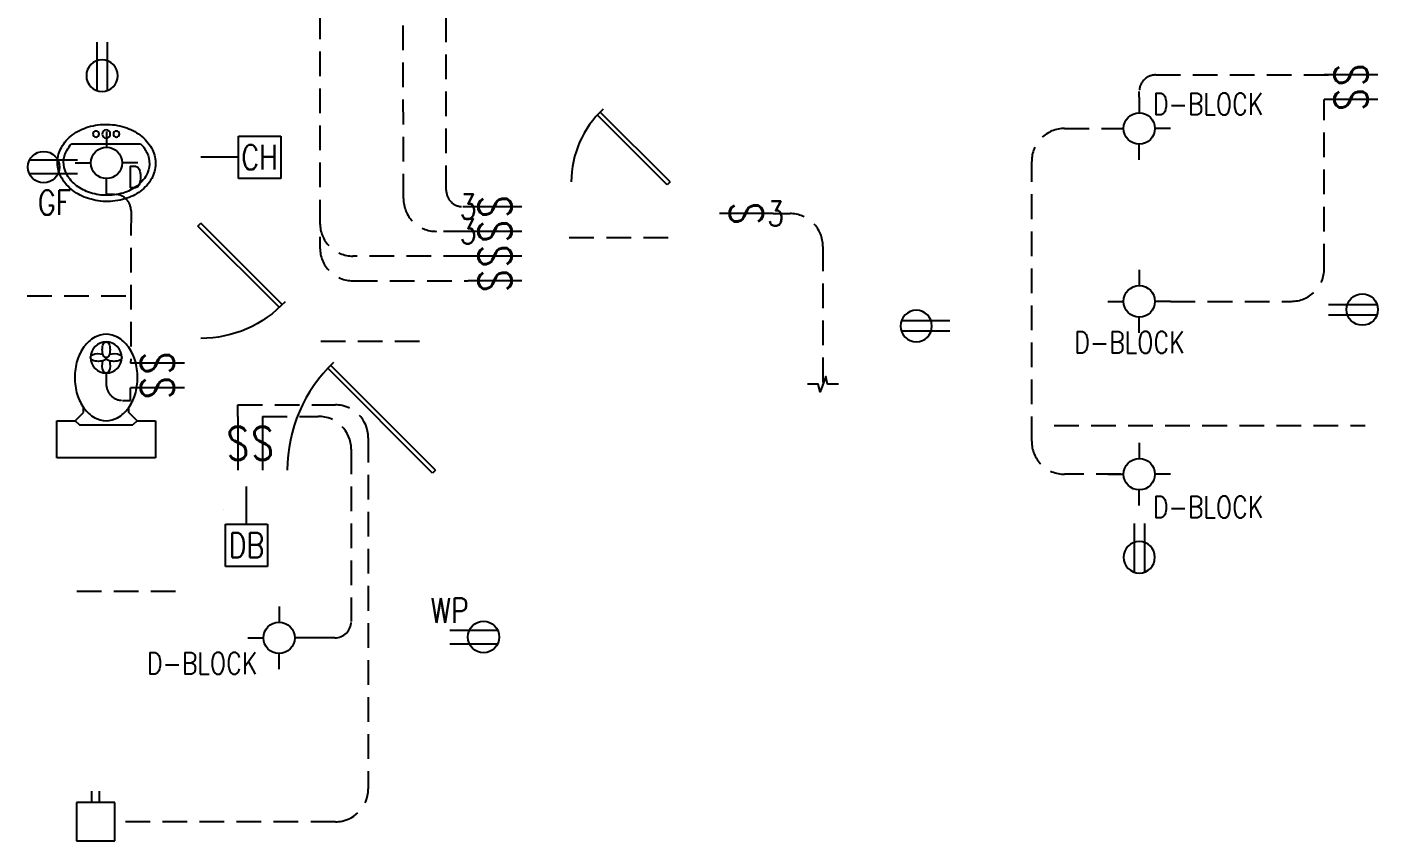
# Model space of a CAD drawing. Header units: inches. Extents: x 1062 to 6528, y -11616 to 5280.
# Drawn here: x 5066.5 to 5394.8, y -11360 to -11162.2 of the extents above; entities that cross this region are included whole.
import ezdxf
from ezdxf.enums import TextEntityAlignment as Align

# ---------------------------------------------------------------- set-up
doc = ezdxf.new("R2010")
doc.units = ezdxf.units.IN
doc.header["$LTSCALE"] = 24
doc.header["$MEASUREMENT"] = 0
for name, pattern in [('DASH', [0.1236, 0.0618, -0.0618]), ('DASHED', [0.75, 0.5, -0.25]), ('HIDDEN', [0.375, 0.25, -0.125])]:
    doc.linetypes.add(name, pattern=pattern)
doc.layers.get('0').update_dxf_attribs({"color": 6, "linetype": 'CONTINUOUS'})
doc.layers.get('Defpoints').update_dxf_attribs({"color": 3, "linetype": 'HIDDEN'})
for name, color, linetype in [('A-DOOR', 4, 'CONTINUOUS'), ('AN', 6, 'CONTINUOUS'), ('ELEC', 1, 'CONTINUOUS'), ('P-FIXT', 6, 'CONTINUOUS'), ('TEMP', 5, 'CONTINUOUS')]:
    doc.layers.add(name, color=color, linetype=linetype)
doc.layers.add('cam_ELEC', color=7, linetype='CONTINUOUS', lineweight=35)
doc.layers.add('cam_Wall', color=105, linetype='CONTINUOUS', lineweight=40)
doc.layers.add('ssp_FADED', color=252, linetype='CONTINUOUS', lineweight=13, transparency=0.4)
doc.layers.get('AN').off()
doc.layers.get('TEMP').off()
doc.styles.add('SIMPLEX', font='simplex.shx', dxfattribs={"width": 0.8})

# ---------------------------------------------------------------- blocks, each defined once
blk = doc.blocks.new('*U693')
at = {"layer": 'ELEC', "color": 0}
for p, q in [((0, 7.62), (0, 3.81)), ((-7.62, 0), (-3.81, 0)), ((7.62, 0), (3.81, 0)), ((0, -7.62), (0, -3.81))]:
    blk.add_line(p, q, dxfattribs=at)
blk.add_circle((0, 0), 3.81, dxfattribs=at)
at = {"layer": 'ELEC', "color": 0, "insert": (-32.1, -3.55), "char_height": 5.25, "width": 28.4525, "attachment_point": 1, "style": 'SIMPLEX'}
blk.add_mtext('D-BLOCK', dxfattribs=at)
blk = doc.blocks.new('LIGHT - COACH')
at = {"layer": 'ELEC', "color": 0}
for p, q in [((4.58, 12.1), (-4.77, 12.1)), ((-4.77, 12.1), (-4.77, 2.75)), ((4.58, 2.75), (4.58, 12.1)), ((-4.77, 2.75), (4.58, 2.75)), ((-1.05, 2.75), (-1.05, 0)), ((0.87, 2.75), (0.87, 0))]:
    blk.add_line(p, q, dxfattribs=at)
blk = doc.blocks.new('*U204')
at = {"layer": 'ELEC', "color": 0}
for p, q in [((-5.41, 4.26), (4.83, 4.26)), ((-5.41, -6.03), (-5.41, 4.26)), ((4.83, 4.26), (4.83, -6.03)), ((4.83, -6.03), (-5.41, -6.03)), ((-0.29, -6.03), (-0.29, -15.16))]:
    blk.add_line(p, q, dxfattribs=at)
at = {"layer": 'ELEC', "color": 0, "insert": (-0.29, -0.89), "char_height": 6, "width": 10.1808, "attachment_point": 5, "rotation": 180, "style": 'SIMPLEX'}
blk.add_mtext('DB', dxfattribs=at)
blk = doc.blocks.new('*U679')
at = {"layer": 'ELEC', "color": 0}
for p, q in [((-5.43, -6.01), (-5.43, 4.23)), ((-5.43, 4.23), (4.86, 4.23)), ((4.86, 4.23), (4.86, -6.01)), ((4.86, -0.89), (13.98, -0.89)), ((4.86, -6.01), (-5.43, -6.01))]:
    blk.add_line(p, q, dxfattribs=at)
at = {"layer": 'ELEC', "color": 0, "insert": (-0.29, -0.89), "char_height": 6, "width": 10.1808, "attachment_point": 5, "rotation": 180, "style": 'SIMPLEX'}
blk.add_mtext('CH', dxfattribs=at)
blk = doc.blocks.new('*U681')
at = {"layer": 'ELEC', "color": 0}
for p, q in [((-1.6, 12), (-1.6, 0.37)), ((1.69, 12), (1.69, 0.37))]:
    blk.add_line(p, q, dxfattribs=at)
blk.add_circle((0.04, 3.82), 3.82, dxfattribs=at)
at = {"layer": 'ELEC', "color": 0, "lineweight": 5, "insert": (9.47, 16.66), "char_height": 6, "width": 8.7457, "attachment_point": 1, "rotation": 270, "style": 'SIMPLEX'}
blk.add_mtext('WP', dxfattribs=at)
blk = doc.blocks.new('*U758')
at = {"layer": 'ELEC', "color": 0}
for p, q in [((0, 7.62), (0, 3.81)), ((-7.62, 0), (-3.81, 0)), ((7.62, 0), (3.81, 0)), ((0, -7.62), (0, -3.81))]:
    blk.add_line(p, q, dxfattribs=at)
blk.add_circle((0, 0), 3.81, dxfattribs=at)
at = {"layer": 'ELEC', "color": 0, "insert": (5.05, -0.79), "char_height": 5.25, "width": 2.8525, "attachment_point": 1, "style": 'SIMPLEX'}
blk.add_mtext('D', dxfattribs=at)
blk = doc.blocks.new('*U680')
at = {"layer": 'ELEC', "color": 0}
for p, q in [((-1.63, 12), (-1.63, 0.37)), ((1.66, 12), (1.66, 0.37))]:
    blk.add_line(p, q, dxfattribs=at)
blk.add_circle((0.02, 3.82), 3.82, dxfattribs=at)
at = {"layer": 'ELEC', "color": 0, "insert": (8.63, 6.41), "char_height": 6, "width": 15.2712, "attachment_point": 5, "rotation": 90, "style": 'SIMPLEX'}
blk.add_mtext('GF', dxfattribs=at)
blk = doc.blocks.new('*U215')
at = {"layer": 'ELEC', "color": 0}
for p, q in [((0, 7.62), (0, 3.81)), ((-7.62, 0), (-3.81, 0)), ((7.62, 0), (3.81, 0)), ((0, -7.62), (0, -3.81))]:
    blk.add_line(p, q, dxfattribs=at)
blk.add_circle((0, 0), 3.81, dxfattribs=at)
at = {"layer": 'ELEC', "color": 0, "insert": (3.32, 8.57), "char_height": 5.25, "width": 28.4525, "attachment_point": 1, "style": 'SIMPLEX'}
blk.add_mtext('D-BLOCK', dxfattribs=at)
blk = doc.blocks.new('*U216')
at = {"layer": 'ELEC', "color": 0}
for p, q in [((0, 7.62), (0, 3.81)), ((-7.62, 0), (-3.81, 0)), ((7.62, 0), (3.81, 0)), ((0, -7.62), (0, -3.81))]:
    blk.add_line(p, q, dxfattribs=at)
blk.add_circle((0, 0), 3.81, dxfattribs=at)
at = {"layer": 'ELEC', "color": 0, "insert": (3.32, -5.35), "char_height": 5.25, "width": 28.4525, "attachment_point": 1, "style": 'SIMPLEX'}
blk.add_mtext('D-BLOCK', dxfattribs=at)
blk = doc.blocks.new('*U576')
at = {"layer": 'ELEC', "color": 0}
for p, q in [((-1.22, 12), (-1.22, 0.22)), ((1.31, 12), (1.31, 0.22))]:
    blk.add_line(p, q, dxfattribs=at)
blk.add_circle((0.04, 3.82), 3.82, dxfattribs=at)
blk = doc.blocks.new('*U575')
at = {"layer": 'ELEC', "color": 0}
blk.add_circle((0, 0), 6, dxfattribs=at)
for centre, radius, start, end in [((4.5, 3), 6, 157.38014, 202.61986), ((0, 4.875), 1.125, 22.61986, 157.38014), ((-4.5, 3), 6, 337.38014, 22.61986), ((-4.875, 0), 1.125, 112.61986, 247.38014), ((-3, -4.5), 6, 72.88557, 112.61986), ((0, 1.125), 1.125, 202.61986, 337.38014), ((-1.125, 0), 1.125, 292.61986, 0), ((1.125, 0), 1.125, 180, 247.38014), ((3, -4.5), 6, 67.38014, 107.11443), ((4.875, 0), 1.125, 292.61986, 67.38014), ((-3, 4.5), 6, 247.38014, 292.61986), ((4.5, -3), 6, 162.88557, 202.61986), ((3, 4.5), 6, 247.38014, 292.61986), ((-4.5, -3), 6, 337.38014, 17.11443), ((0, -4.875), 1.125, 202.61986, 337.38014)]:
    blk.add_arc(centre, radius, start, end, dxfattribs=at)
blk = doc.blocks.new('*U195')
at = {"layer": 'ELEC', "color": 0, "linetype": 'ByBlock', "lineweight": -2}
blk.add_line((-6.52, 0), (6.52, 0), dxfattribs=at)
at = {"layer": 'ELEC', "color": 0, "linetype": 'ByBlock', "lineweight": -2, "style": 'SIMPLEX', "width": 0.8, "flags": 8}
blk.add_attdef('S', text='', height=8, rotation=90, dxfattribs=at).set_placement((0, 0), align=Align.MIDDLE_CENTER)
blk = doc.blocks.new('*U196')
at = {"layer": 'cam_ELEC', "color": 0, "linetype": 'ByBlock', "lineweight": -2}
blk.add_line((-6.5, 0), (6.5, 0), dxfattribs=at)
at = {"layer": 'ELEC', "color": 0, "linetype": 'ByBlock', "lineweight": -2, "style": 'SIMPLEX', "width": 0.8, "flags": 8}
blk.add_attdef('#', text='', height=6, dxfattribs=at).set_placement((6.5, 0), align=Align.MIDDLE_CENTER)
blk.add_attdef('S', text='', height=8, rotation=90, dxfattribs=at).set_placement((0, 0), align=Align.MIDDLE_CENTER)
blk = doc.blocks.new('*U197')
at = {"layer": 'cam_ELEC', "color": 0, "linetype": 'ByBlock', "lineweight": -2}
blk.add_line((-6.5, 0), (6.5, 0), dxfattribs=at)
at = {"layer": 'ELEC', "color": 0, "linetype": 'ByBlock', "lineweight": -2, "style": 'SIMPLEX', "width": 0.8, "flags": 8}
blk.add_attdef('#', text='', height=6, dxfattribs=at).set_placement((-7.13, 0), align=Align.MIDDLE_CENTER)
blk.add_attdef('S', text='', height=8, rotation=90, dxfattribs=at).set_placement((0, 0), align=Align.MIDDLE_CENTER)
blk = doc.blocks.new('*U193')
at = {"layer": 'ELEC', "color": 0, "linetype": 'ByBlock', "lineweight": -2}
blk.add_line((0, 6.52), (0, -6.52), dxfattribs=at)
at = {"layer": 'ELEC', "color": 0, "linetype": 'ByBlock', "lineweight": -2, "style": 'SIMPLEX', "width": 0.8, "flags": 8}
blk.add_attdef('S', text='', height=8, dxfattribs=at).set_placement((0, 0), align=Align.MIDDLE_CENTER)
blk = doc.blocks.new('BREAK')
at = {"color": 0}
blk.add_lwpolyline([(3.48, 6.64), (1.05, 2.01), (3.98, -0.57), (-3.98, 0.57), (-1.05, -2.01), (-3.48, -6.64)], dxfattribs=at)
blk = doc.blocks.new('*U227')
at = {"layer": 'ELEC', "color": 0}
for p, q in [((0, 7.62), (0, 3.81)), ((-7.62, 0), (-3.81, 0)), ((7.62, 0), (3.81, 0)), ((0, -7.62), (0, -3.81))]:
    blk.add_line(p, q, dxfattribs=at)
blk.add_circle((0, 0), 3.81, dxfattribs=at)
at = {"layer": 'ELEC', "color": 0, "insert": (-15.79, -7.34), "char_height": 5.25, "width": 28.4525, "attachment_point": 1, "style": 'SIMPLEX'}
blk.add_mtext('D-BLOCK', dxfattribs=at)
blk = doc.blocks.new('3068ANGLE')
at = {"layer": 'A-DOOR', "color": 0}
for p, q in [((-0.71, -0.71), (-26.15, 24.74)), ((0, 0), (-25.46, 25.46)), ((0, 0), (-0.71, -0.71))]:
    blk.add_line(p, q, dxfattribs=at)
blk.add_arc((0, 0), 36, 133.4082, 180, dxfattribs=at)
blk = doc.blocks.new('WC')
at = {"layer": 'P-FIXT', "color": 0}
for p, q in [((-12, -9), (-12, 0)), ((-12, 0), (12, 0)), ((12, 0), (12, -9)), ((-7.5, -9), (-12, -9)), ((-7.5, -9), (-6.5, -8)), ((-7.5, -9), (-5.5, -11)), ((6.5, -8), (-6.5, -8)), ((7.5, -9), (5.5, -11)), ((7.5, -9), (6.5, -8)), ((12, -9), (7.5, -9)), ((-5.5, -11), (-5.5, -12.21)), ((5.5, -11), (5.5, -12.21))]:
    blk.add_line(p, q, dxfattribs=at)
blk.add_lwpolyline([(0, -30, 0.130075), (2.79, -29.26, 0.10646), (5.4, -26.92, 0.084286), (7.03, -23.65, 0.073334), (7.64, -19.5, 0.073334), (7.03, -15.35, 0.084286), (5.4, -12.08, 0.10646), (2.79, -9.74, 0.130075), (0, -9, 0.130075), (-2.79, -9.74, 0.10646), (-5.4, -12.08, 0.084286), (-7.03, -15.35, 0.073334), (-7.64, -19.5, 0.073334), (-7.03, -23.65, 0.084286), (-5.4, -26.92, 0.10646), (-2.79, -29.26, 0.130075)], format="xyb", close=True, dxfattribs=at)
blk = doc.blocks.new('Ped')
at = {"layer": 'P-FIXT', "color": 0}
blk.add_line((8.32, 4.96), (-8.42, 4.96), dxfattribs=at)
blk.add_lwpolyline([(0.11, -9.06, 0.078829), (4.77, -8.19, 0.088062), (8.46, -6.09, 0.105303), (11.01, -2.86, 0.121879), (11.78, 0.62, 0.121879), (10.83, 4.06, 0.105303), (8.11, 7.15, 0.088062), (4.3, 9.05, 0.078829), (-0.4, 9.67, 0.078829), (-5.06, 8.8, 0.088062), (-8.75, 6.7, 0.105303), (-11.3, 3.47, 0.121879), (-12.06, -0.02, 0.121879), (-11.11, -3.46, 0.105303), (-8.39, -6.55, 0.088062), (-4.59, -8.45, 0.078829)], format="xyb", close=True, dxfattribs=at)
for centre, radius in [((-2.54, 7.3), 0.75), ((-0.06, 7.32), 1), ((2.42, 7.3), 0.75)]:
    blk.add_circle(centre, radius, dxfattribs=at)
for centre, radius, start, end in [((-2.44, -0.9), 8.38, 135.5914, 153.7535), ((2.22, -0.78), 8.38, 29.3447, 43.2157), ((4.35, 0.42), 5.93, 1.5491, 29.3447), ((-4.63, 0.18), 5.93, 153.7535, 181.5491), ((-4.63, 0.18), 5.93, 181.5491, 209.3447), ((4.35, 0.42), 5.93, 333.7535, 1.5491), ((-2.5, 1.38), 8.38, 209.3447, 233.3898), ((2.15, 1.51), 8.38, 309.7084, 333.7535), ((-1.14, 3.21), 10.66, 233.3898, 253.5202), ((0.7, 3.26), 10.66, 289.578, 309.7084), ((-0.3, 6.06), 13.63, 253.5202, 271.5491), ((-0.3, 6.06), 13.63, 271.5491, 289.578)]:
    blk.add_arc(centre, radius, start, end, dxfattribs=at)
blk = doc.blocks.new('2068ANGLE')
at = {"layer": 'A-DOOR', "color": 0}
for p, q in [((0, 0), (-16.97, 16.97)), ((-0.71, -0.71), (-17.66, 16.25)), ((0, 0), (-0.71, -0.71))]:
    blk.add_line(p, q, dxfattribs=at)
blk.add_arc((0, 0), 24, 132.612, 180, dxfattribs=at)
blk = doc.blocks.new('2468ANGLE')
at = {"layer": 'A-DOOR', "color": 0}
for p, q in [((-19.8, 19.8), (0, 0)), ((-20.49, 19.08), (-0.71, -0.71)), ((-0.71, -0.71), (0, 0))]:
    blk.add_line(p, q, dxfattribs=at)
blk.add_arc((0, 0), 28, 132.9533, 180, dxfattribs=at)
blk = doc.blocks.new('*U590')
at = {"layer": 'Defpoints', "color": 7}
blk.add_line((-37.43, 0), (38.12, 0), dxfattribs=at)
blk = doc.blocks.new('*U591')
at = {"layer": 'Defpoints', "color": 7}
blk.add_line((-11.66, 0), (12.34, 0), dxfattribs=at)
blk = doc.blocks.new('1ST FLR ELEC')
at = {"layer": 'ELEC', "linetype": 'HIDDEN'}
for points in [[(70.95, -348.3), (70.95, -468, 0.414214), (78.95, -476), (106.95, -476)], [(106.95, -464), (99.22, -464, -0.414214), (91.22, -456), (91.15, -393, -0.414214), (99.15, -385), (103.38, -385)], [(107, -458), (105.62, -458, -0.414214), (101.62, -454), (101.62, -408.62, -0.414214), (109.62, -400.62), (196, -400.62)], [(270, -431.38), (270, -430, -0.414214), (274, -426), (318, -426)], [(277.62, -481), (306.95, -481, 0.414214), (314.95, -473), (314.92, -432)], [(265.5, -523), (251.86, -523, -0.414214), (243.86, -515), (243.86, -447, -0.414214), (251.86, -439), (265.5, -439)], [(19.09, -454.99), (21.04, -454.99, -0.414214), (25.04, -458.99), (24.95, -496)], [(106.95, -470), (78.95, -470, -0.414214), (70.95, -462)], [(181.04, -459.68), (185.15, -459.68, -0.414214), (193.15, -467.68), (193.15, -501.12)], [(19, -498.43), (19, -501.06, 0.414214), (23, -505.06), (24.95, -505.06), (24.95, -502)]]:
    blk.add_lwpolyline(points, format="xyb", dxfattribs=at)
at = {"layer": 'AN'}
for name, p in [('*U591', (143.18, -465.48)), ('*U591', (11.43, -479.7)), ('*U591', (82.81, -490.7)), ('*U590', (286.75, -511.14))]:
    blk.add_blockref(name, p, dxfattribs=at)
at = {"layer": 'ELEC', "xscale": -1}
for p in [(18.04, -430), (270.04, -547)]:
    blk.add_blockref('*U576', p, dxfattribs=at)
at = {"layer": 'ELEC'}
ref = blk.add_blockref('*U195', (321.46, -426), dxfattribs=dict(at, xscale=-1.003425543774801, yscale=1.003425543774801, zscale=1.003425543774801))
ref.add_attrib('S', 'S', dxfattribs={"color": 0, "linetype": 'ByBlock', "lineweight": -2, "height": 8.03, "rotation": 90, "style": 'SIMPLEX', "width": 0.8}).set_placement((321.46, -426), align=Align.MIDDLE_CENTER)
for name, p in [('*U215', (270, -439)), ('*U758', (19.09, -447.37)), ('*U216', (270, -523))]:
    blk.add_blockref(name, p, dxfattribs=at)
ref = blk.add_blockref('*U195', (321.46, -432), dxfattribs=dict(at, xscale=-1.003425543774801, yscale=1.003425543774801, zscale=1.003425543774801))
ref.add_attrib('S', 'S', dxfattribs={"color": 0, "linetype": 'ByBlock', "lineweight": -2, "height": 8.03, "rotation": 90, "style": 'SIMPLEX', "width": 0.8}).set_placement((321.46, -432), align=Align.MIDDLE_CENTER)
for name, p, rotation in [('*U679', (55.98, -446.89), 180), ('*U680', (0, -448.37), 270), ('*U576', (328, -483.04), 90.00000000000001), ('*U204', (52.8, -541.16, 139.57), 180), ('*U681', (114.5, -562.59), 89.99999999999999)]:
    blk.add_blockref(name, p, dxfattribs=dict(at, rotation=rotation))
ref = blk.add_blockref('*U196', (113.46, -458), dxfattribs=dict(at, xscale=-1.003425543774801, yscale=1.003425543774801, zscale=1.003425543774801))
ref.add_attrib('S', 'S', dxfattribs={"color": 0, "linetype": 'ByBlock', "lineweight": -2, "height": 8.03, "rotation": 90, "style": 'SIMPLEX', "width": 0.8}).set_placement((113.46, -458), align=Align.MIDDLE_CENTER)
ref.add_attrib('#', '3', dxfattribs={"color": 0, "linetype": 'ByBlock', "lineweight": -2, "height": 6.02, "style": 'SIMPLEX', "width": 0.8}).set_placement((106.94, -458), align=Align.MIDDLE_CENTER)
ref = blk.add_blockref('*U197', (174.52, -459.68), dxfattribs=dict(at, xscale=-1.003425543774801, yscale=1.003425543774801, zscale=1.003425543774801))
ref.add_attrib('S', 'S', dxfattribs={"color": 0, "linetype": 'ByBlock', "lineweight": -2, "height": 8.03, "rotation": 90, "style": 'SIMPLEX', "width": 0.8}).set_placement((174.52, -459.68), align=Align.MIDDLE_CENTER)
ref.add_attrib('#', '3', dxfattribs={"color": 0, "linetype": 'ByBlock', "lineweight": -2, "height": 6.02, "style": 'SIMPLEX', "width": 0.8}).set_placement((181.67, -459.68), align=Align.MIDDLE_CENTER)
ref = blk.add_blockref('*U196', (113.46, -464), dxfattribs=dict(at, xscale=-1.003425543774801, yscale=1.003425543774801, zscale=1.003425543774801))
ref.add_attrib('S', 'S', dxfattribs={"color": 0, "linetype": 'ByBlock', "lineweight": -2, "height": 8.03, "rotation": 90, "style": 'SIMPLEX', "width": 0.8}).set_placement((113.46, -464), align=Align.MIDDLE_CENTER)
ref.add_attrib('#', '3', dxfattribs={"color": 0, "linetype": 'ByBlock', "lineweight": -2, "height": 6.02, "style": 'SIMPLEX', "width": 0.8}).set_placement((106.94, -464), align=Align.MIDDLE_CENTER)
ref = blk.add_blockref('*U195', (113.46, -470), dxfattribs=dict(at, xscale=-1.003425543774801, yscale=1.003425543774801, zscale=1.003425543774801))
ref.add_attrib('S', 'S', dxfattribs={"color": 0, "linetype": 'ByBlock', "lineweight": -2, "height": 8.03, "rotation": 90, "style": 'SIMPLEX', "width": 0.8}).set_placement((113.46, -470), align=Align.MIDDLE_CENTER)
ref = blk.add_blockref('*U195', (113.46, -476), dxfattribs=dict(at, xscale=-1.003425543774801, yscale=1.003425543774801, zscale=1.003425543774801))
ref.add_attrib('S', 'S', dxfattribs={"color": 0, "linetype": 'ByBlock', "lineweight": -2, "height": 8.03, "rotation": 90, "style": 'SIMPLEX', "width": 0.8}).set_placement((113.46, -476), align=Align.MIDDLE_CENTER)
at = {"layer": 'ELEC', "linetype": 'DASHED'}
blk.add_blockref('*U227', (270, -481), dxfattribs=at)
at = {"layer": 'ELEC', "xscale": -1, "rotation": 270}
blk.add_blockref('*U576', (212, -487.04), dxfattribs=at)
at = {"layer": 'ELEC', "xscale": -0.6314878112794322, "yscale": 0.6314878112794322, "zscale": 0.6314878112794322}
blk.add_blockref('*U575', (19, -494.64), dxfattribs=at)
at = {"layer": 'ELEC'}
ref = blk.add_blockref('*U195', (31.46, -496), dxfattribs=dict(at, xscale=-1.003425543774801, yscale=1.003425543774801, zscale=1.003425543774801))
ref.add_attrib('S', 'S', dxfattribs={"color": 0, "linetype": 'ByBlock', "lineweight": -2, "height": 8.03, "rotation": 90, "style": 'SIMPLEX', "width": 0.8}).set_placement((31.46, -496), align=Align.MIDDLE_CENTER)
at = {"layer": 'ELEC', "linetype": 'DASH', "ltscale": 25, "xscale": -0.5, "yscale": 0.5, "zscale": 0.5, "rotation": 242.3489899215636}
blk.add_blockref('BREAK', (193.15, -501.12), dxfattribs=at)
at = {"layer": 'ELEC'}
ref = blk.add_blockref('*U195', (31.46, -502), dxfattribs=dict(at, xscale=-1.003425543774801, yscale=1.003425543774801, zscale=1.003425543774801))
ref.add_attrib('S', 'S', dxfattribs={"color": 0, "linetype": 'ByBlock', "lineweight": -2, "height": 8.03, "rotation": 90, "style": 'SIMPLEX', "width": 0.8}).set_placement((31.46, -502), align=Align.MIDDLE_CENTER)
ref = blk.add_blockref('*U193', (51, -515.49), dxfattribs=dict(at, xscale=-1.003425543774801, yscale=1.003425543774801, zscale=1.003425543774801))
ref.add_attrib('S', 'S', dxfattribs={"color": 0, "linetype": 'ByBlock', "lineweight": -2, "height": 8.03, "style": 'SIMPLEX', "width": 0.8}).set_placement((51, -515.49), align=Align.MIDDLE_CENTER)
ref = blk.add_blockref('*U193', (57, -515.49), dxfattribs=dict(at, xscale=-1.003425543774801, yscale=1.003425543774801, zscale=1.003425543774801))
ref.add_attrib('S', 'S', dxfattribs={"color": 0, "linetype": 'ByBlock', "lineweight": -2, "height": 8.03, "style": 'SIMPLEX', "width": 0.8}).set_placement((57, -515.49), align=Align.MIDDLE_CENTER)
at = {"layer": 'TEMP'}
for name, p in [('2068ANGLE', (156, -452)), ('3068ANGLE', (99, -522))]:
    blk.add_blockref(name, p, dxfattribs=at)
at = {"layer": 'TEMP', "xscale": -1}
blk.add_blockref('Ped', (18.95, -447.67), dxfattribs=at)
at = {"layer": 'TEMP', "xscale": -1, "rotation": 270}
blk.add_blockref('2468ANGLE', (42, -462), dxfattribs=at)
at = {"layer": 'TEMP', "rotation": 180}
blk.add_blockref('WC', (19, -519), dxfattribs=at)

msp = doc.modelspace()

# ---------------------------------------------------------------- linework, layer by layer
at = {"layer": 'cam_Wall'}
msp.add_line((5114.26861, -11279.36878), (5114.26861, -11279.36878), dxfattribs=at)
at = {"layer": 'ELEC', "linetype": 'HIDDEN'}
for points in [[(5117.76861, -11256.81438), (5117.76861, -11254.01806), (5141.45427, -11254.01806, -0.414213562), (5149.45427, -11262.01806), (5149.45427, -11347.29378, -0.414213562), (5141.45427, -11355.29378), (5087.90321, -11355.29378)], [(5123.76861, -11256.81438), (5137.29848, -11256.81438, -0.414213562), (5145.29848, -11264.81438), (5145.29848, -11306.61878, -0.414213562), (5141.29848, -11310.61878), (5135.39059, -11310.61878)]]:
    msp.add_lwpolyline(points, format="xyb", dxfattribs=at)

# ---------------------------------------------------------------- block references
at = {"layer": 'AN'}
msp.add_blockref('*U591', (5090.29832, -11299.25238), dxfattribs=at)
at = {"layer": 'ELEC'}
msp.add_blockref('*U693', (5127.76861, -11310.61878), dxfattribs=at)
at = {"layer": 'ELEC', "rotation": 180}
msp.add_blockref('LIGHT - COACH', (5083.13595, -11347.86878), dxfattribs=at)
at = {"layer": 'ssp_FADED'}
msp.add_blockref('1ST FLR ELEC', (5066.76861, -10747.86878), dxfattribs=at)

doc.saveas('drawing.dxf')
